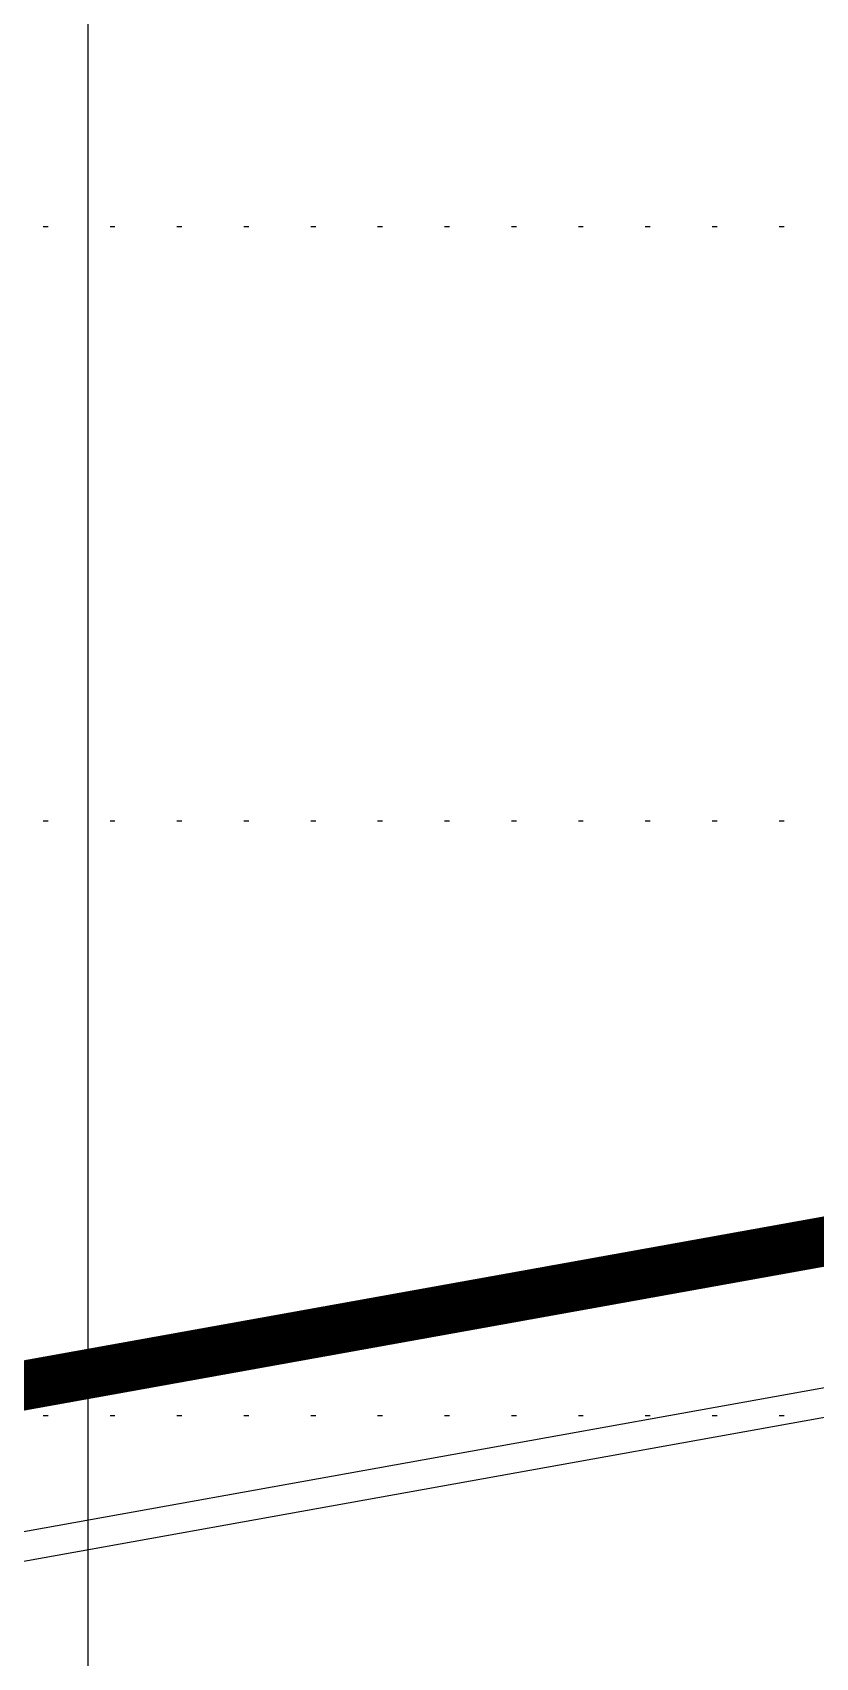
# Model space of a CAD drawing. Header units: millimetres. Extents: x -1499 to 6658, y -12483 to -6008.
# Drawn here: x 1795.04 to 1810.84, y -11025.94 to -10993.15 of the extents above; entities that cross this region are included whole.
import ezdxf

# ---------------------------------------------------------------- set-up
doc = ezdxf.new("R2010")
doc.units = ezdxf.units.MM
doc.linetypes.add('A-DOTLN01H', pattern=[0.125, 0, -0.125])
for name, color, linetype in [('CR-GRID', 56, 'A-DOTLN01H'), ('CS-CONC-MAJR', 4, 'Continuous'), ('CS-EXCV', 3, 'A-DIGLN01'), ('수직그리드', 1, 'Continuous'), ('종단계획선', 7, 'Continuous')]:
    doc.layers.add(name, color=color, linetype=linetype)
doc.linetypes.add('A-DIGLN01', pattern='A,0.9,-0.2,[19,kscals.shx,S=0.1,R=180,X=0,Y=0],0.9', length=2)

msp = doc.modelspace()

# ---------------------------------------------------------------- linework, layer by layer
at = {"layer": 'CR-GRID', "linetype": 'A-DOTLN01H', "ltscale": 10}
for p, q in [((1436.157, -10997.058), (6636.157, -10997.058)), ((1436.157, -11009.058), (6636.157, -11009.058)), ((1436.157, -11021.058), (6636.157, -11021.058))]:
    msp.add_line(p, q, dxfattribs=at)
at = {"layer": 'CS-CONC-MAJR'}
msp.add_lwpolyline([(1788.157, -11024.603), (2137.157, -10961.825)], dxfattribs=at)
at = {"layer": 'CS-EXCV', "ltscale": 5}
msp.add_lwpolyline([(1788.157, -11025.203), (2137.157, -10962.425)], dxfattribs=at)
at = {"layer": '수직그리드'}
msp.add_line((1796.157, -10934.244), (1796.157, -11873.058), dxfattribs=at)
at = {"layer": '종단계획선', "const_width": 1, "flags": 128}
msp.add_lwpolyline([(1246.157, -11119.153), (2761.157, -10846.632)], dxfattribs=at)

doc.saveas('drawing.dxf')
